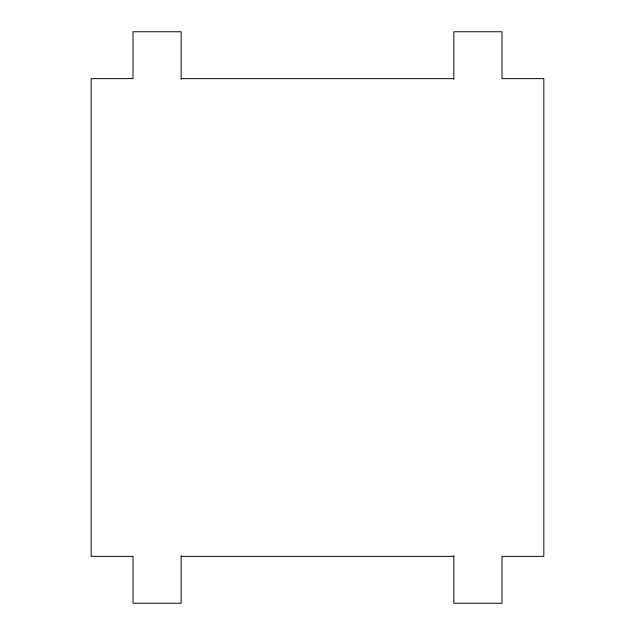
<?xml version="1.0" encoding="UTF-8"?>
<svg xmlns="http://www.w3.org/2000/svg" width="635" height="635" viewBox="0 0 635 635"><rect width="100%" height="100%" fill="white"/><g stroke="black" fill="none" stroke-linecap="round" stroke-linejoin="round"><path stroke-width="0.95" d="M181.15 78.637L453.85 78.637M181.15 556.363L453.85 556.363M453.85 79.375L453.85 31.75L501.999 31.75L501.999 78.637L543.822 78.637L543.822 556.363L501.999 556.363L501.999 603.25L453.85 603.25L453.85 555.625M181.15 79.375L181.15 31.75L133.001 31.75L133.001 78.637L91.178 78.637L91.178 556.363L133.001 556.363L133.001 603.25L181.15 603.25L181.15 555.625"/></g></svg>
